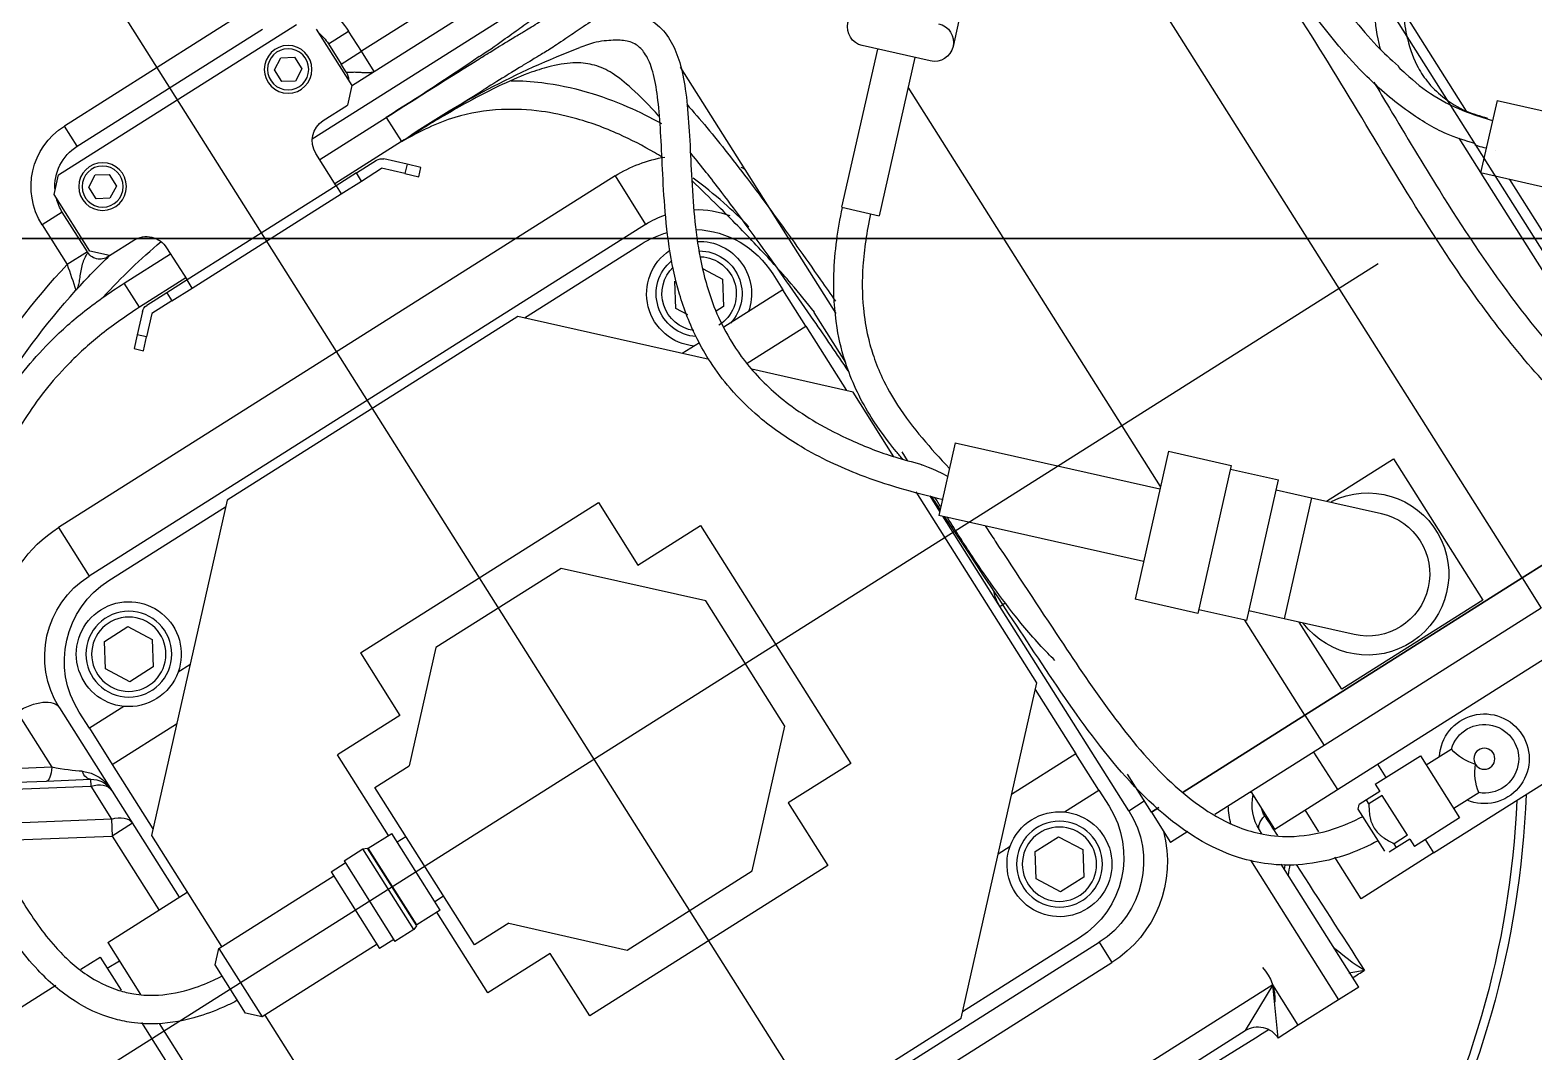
# Model space of a CAD drawing. Header units: millimetres. Extents: x 10462777 to 22643323, y 453826 to 1389191.
# Drawn here: x 11278733.7 to 11279049, y 583263.9 to 583478.1 of the extents above; entities that cross this region are included whole.
import ezdxf

# ---------------------------------------------------------------- set-up
doc = ezdxf.new("R2010")
doc.units = ezdxf.units.MM
doc.header["$LTSCALE"] = 200
doc.header["$MEASUREMENT"] = 0
doc.linetypes.add('CENTER2', pattern=[1.125, 0.75, -0.125, 0.125, -0.125])
doc.linetypes.add('PHANTOM', pattern=[2.5, 1.25, -0.25, 0.25, -0.25, 0.25, -0.25])
doc.layers.get('0').update_dxf_attribs({"linetype": 'CONTINUOUS'})
for name, color, linetype in [('$DDT_AUDIT_GENERATED_(1626)', 7, 'CONTINUOUS'), ('$DDT_AUDIT_GENERATED_(276)', 7, 'CONTINUOUS'), ('$DDT_AUDIT_GENERATED_(77F)', 7, 'CONTINUOUS'), ('$DDT_AUDIT_GENERATED_(7CC)', 7, 'CONTINUOUS'), ('$DDT_AUDIT_GENERATED_(7ED)', 7, 'CONTINUOUS'), ('A290-7329-X315', 7, 'CONTINUOUS'), ('A290-7329-X401', 7, 'CONTINUOUS'), ('A290-7329-X408', 7, 'CONTINUOUS'), ('DV1_DEFAULT', 7, 'CONTINUOUS'), ('DV4_Default', 7, 'CONTINUOUS'), ('LIBRL_A6-BA-12X3', 7, 'CONTINUOUS'), ('LIBRL_A6-BA-6X10', 7, 'CONTINUOUS')]:
    doc.layers.add(name, color=color, linetype=linetype)
doc.layers.add('LAYOUT', color=8, linetype='CONTINUOUS', lineweight=25)

# ---------------------------------------------------------------- blocks, each defined once
blk = doc.blocks.new('A$C1F6A7A18')
at = {"layer": '$DDT_AUDIT_GENERATED_(1626)', "color": 7, "linetype": 'Continuous', "ltscale": 25.4}
for p, q in [((-1149, -190), (-1149, -206.5)), ((-1143, -190), (-1149, -190)), ((-1143, -206.5), (-1143, -190)), ((-1149, -243.5), (-1149, -255)), ((-1143, -255), (-1143, -243.5)), ((-1149, -255), (-1143, -255))]:
    blk.add_line(p, q, dxfattribs=at)
for centre, radius, start, end in [((-1324.79, -182.54), 175.95, 357.5708, 11.372), ((-3932.9, -182.48), 2789.91, 359.84548, 0.32847), ((-464.83, -188.35), 678.17, 178.17003, 180.1393), ((-5057.67, -182.99), 3908.68, 359.89729, 0.19681)]:
    blk.add_arc(centre, radius, start, end, dxfattribs=at)
for points, knots in [([(-1381.95, 39.13), (-1381.66, 36.4), (-1380.62, 29.78), (-1376.68, 19.64), (-1370.58, 10.79), (-1363.72, 3.97), (-1356.52, -1.24), (-1348.87, -5.44), (-1338.37, -9.89), (-1324.3, -13.83), (-1306.82, -16.45), (-1286.09, -17.7), (-1262.28, -17.44), (-1235.52, -16.63), (-1213.29, -17.14), (-1196.07, -19.93), (-1184, -23.79), (-1173.25, -30.05), (-1164.49, -39.17), (-1159.32, -48.9), (-1156.89, -55.37), (-1156.09, -57.76)], [0.0170368, 0.0170368, 0.0170368, 0.0170368, 0.0357319, 0.0643153, 0.0880962, 0.1081491, 0.1296404, 0.1483088, 0.1675116, 0.2072936, 0.2475607, 0.2878062, 0.3485319, 0.409483, 0.4699374, 0.4995087, 0.528191, 0.5560649, 0.5837048, 0.6133102, 0.630318, 0.630318, 0.630318, 0.630318]), ([(-1247.32, -11.02), (-1249.45, -11.07), (-1258.34, -11.27), (-1276.21, -11.7), (-1300.68, -11.26), (-1320.95, -8.45), (-1334.47, -4.66), (-1342.79, -1.64), (-1351.31, 2.52), (-1360.1, 8.6), (-1368.3, 17.15), (-1373.53, 27.23), (-1375.48, 35.23), (-1375.93, 38.52), (-1376, 39.16)], [0.6418335, 0.6418335, 0.6418335, 0.6418335, 0.6561866, 0.7017564, 0.7622496, 0.8211276, 0.839313, 0.8572261, 0.8810005, 0.9032384, 0.9290884, 0.9598134, 0.9782928, 0.9827422, 0.9827422, 0.9827422, 0.9827422]), ([(-1215.15, 20.22), (-1217.34, 18.17), (-1221.44, 14.42), (-1227.79, 8.97), (-1233.35, 4.9), (-1238.1, 2.03), (-1243.08, -0.29), (-1248.2, -1.61), (-1253.34, -1.61), (-1258.02, -0.52), (-1262.7, 1.78), (-1265.16, 3.95), (-1266.41, 5.09)], [0.0433738, 0.0433738, 0.0433738, 0.0433738, 0.1839594, 0.3305406, 0.4405886, 0.5180647, 0.5987651, 0.7057536, 0.7682357, 0.8400691, 0.929255, 1, 1, 1, 1]), ([(-1242.36, -6.18), (-1242.24, -6.15), (-1237.16, -4.52), (-1225.81, 2.28), (-1216.83, 10.15), (-1210.85, 15.95)], [0.311963, 0.311963, 0.311963, 0.311963, 0.3180969, 0.5687714, 0.9587999, 0.9587999, 0.9587999, 0.9587999]), ([(-1247.3, -4.99), (-1247.97, -4.8), (-1248.68, -4.63), (-1251.8, -3.77), (-1254.22, -2.97), (-1258.84, -0.76), (-1261.03, 0.64), (-1264.58, 3.29), (-1266.03, 4.47), (-1267.43, 5.7)], [0.5889633, 0.5889633, 0.5889633, 0.5889633, 0.625, 0.625, 0.75, 0.75, 0.875, 0.875, 0.9667008, 0.9667008, 0.9667008, 0.9667008]), ([(-1271.63, 1.5), (-1271.22, 1.09), (-1270.79, 0.7), (-1270.19, 0.17), (-1270.01, 0.02), (-1269.84, -0.13)], [0.03366503, 0.03366503, 0.03366503, 0.03366503, 0.0625, 0.0625, 0.07396551, 0.07396551, 0.07396551, 0.07396551]), ([(-1269.66, 0.1), (-1267.87, -1.45), (-1264.16, -4.64), (-1255.8, -8.73), (-1246.51, -11.62), (-1237.55, -13.19), (-1229.89, -14.03), (-1220.65, -14.67), (-1209.31, -15.13), (-1196.19, -16.15), (-1184.61, -18.65), (-1175.32, -23.54), (-1168.63, -30.19), (-1163.35, -38.26), (-1157.83, -50.34), (-1153.33, -66.58), (-1150.3, -86.38), (-1148.84, -105.81), (-1148.54, -121.02), (-1148.63, -131.66), (-1148.79, -138.54), (-1148.97, -144.12), (-1149.15, -149.44), (-1149.23, -152.84), (-1149.22, -154.73), (-1149.18, -156.52), (-1149.15, -157.84), (-1149.11, -159.69), (-1149.07, -162.63), (-1149.03, -166.27), (-1149.02, -168.93), (-1149.02, -169.57)], [0, 0, 0, 0, 0.019975, 0.048567, 0.08387, 0.110845, 0.132859, 0.155513, 0.19696, 0.238437, 0.277924, 0.306148, 0.334715, 0.364572, 0.395382, 0.457817, 0.520492, 0.582786, 0.643987, 0.673949, 0.703536, 0.733208, 0.763472, 0.826786, 0.890868, 0.910796, 0.929514, 0.950749, 0.971065, 0.994079, 1, 1, 1, 1]), ([(-1143.04, -166.48), (-1143.04, -165.81), (-1143.05, -163.92), (-1143.09, -160.72), (-1143.14, -157.7), (-1143.2, -155.67), (-1143.22, -154.04), (-1143.22, -152.26), (-1143.15, -149.62), (-1143.03, -145.74), (-1142.85, -140.56), (-1142.67, -133.9), (-1142.53, -123.4), (-1142.74, -108.13), (-1144.04, -88.51), (-1146.86, -68.42), (-1151.84, -48.72), (-1158.84, -33.27), (-1167.1, -22.88), (-1174.82, -16.69), (-1183.9, -12.76), (-1196.83, -9.87), (-1209.85, -9.14), (-1223.25, -8.51), (-1232.47, -7.79), (-1240.91, -6.63), (-1245.07, -5.49), (-1247.28, -4.87)], [0, 0, 0, 0, 0.007378, 0.024331, 0.058648, 0.096405, 0.135972, 0.182449, 0.227806, 0.261024, 0.29319, 0.325221, 0.357689, 0.423678, 0.490932, 0.558597, 0.6259, 0.691917, 0.724374, 0.756482, 0.788696, 0.821405, 0.88719, 0.917499, 0.95409, 0.979437, 1, 1, 1, 1]), ([(-1142.66, -166.69), (-1142.65, -166.58), (-1142.58, -163.89), (-1142.38, -160.19), (-1142.11, -155.54), (-1141.85, -151.94), (-1141.59, -148.72), (-1141.18, -143.74), (-1140.83, -138.54), (-1140.74, -130.4), (-1140.89, -122.41), (-1141.31, -111.59), (-1142.17, -99.01), (-1143.67, -85.49), (-1146.01, -71.62), (-1148.46, -61.85), (-1150.1, -56.76), (-1150.3, -56.16)], [0, 0, 0, 0, 0.0008255, 0.0225664, 0.0413575, 0.0616475, 0.0816584, 0.102278, 0.164878, 0.1950499, 0.2237961, 0.2521587, 0.2816433, 0.3122372, 0.343486, 0.3749829, 0.3791693, 0.3791693, 0.3791693, 0.3791693]), ([(-1382.23, -95.19), (-1382.05, -97.43), (-1381.42, -102.43), (-1378.92, -110.03), (-1374.94, -116.5), (-1369.68, -122.07), (-1363, -126.59), (-1350.64, -131.71), (-1332.89, -134.46), (-1310.66, -135.03), (-1291.74, -135.4), (-1280.36, -135.61), (-1276.33, -135.68)], [0.0153287, 0.0153287, 0.0153287, 0.0153287, 0.0360986, 0.0641866, 0.086917, 0.1057404, 0.1342937, 0.1604683, 0.2283783, 0.2977999, 0.3653055, 0.4024401, 0.4024401, 0.4024401, 0.4024401]), ([(-1282.44, -129.57), (-1283.72, -129.55), (-1293.24, -129.37), (-1309.14, -129.07), (-1330.04, -128.52), (-1345.59, -126.55), (-1357.01, -122.8), (-1363.58, -119.15), (-1368.64, -114.67), (-1372.64, -109.21), (-1375.31, -102.23), (-1376.01, -97.45), (-1376.2, -95.2)], [0.6422871, 0.6422871, 0.6422871, 0.6422871, 0.6541883, 0.7305676, 0.7897237, 0.8481452, 0.8750692, 0.9009874, 0.9172874, 0.9373789, 0.9634494, 0.984533, 0.984533, 0.984533, 0.984533]), ([(-1214.28, -114.97), (-1217.18, -117.7), (-1221.84, -121.86), (-1229.41, -126.57), (-1235.28, -129.08), (-1240.14, -130.51), (-1245.31, -131.44), (-1251.97, -131.76), (-1260.03, -130.98), (-1265.29, -130.06), (-1268.24, -129.49)], [0.0223432, 0.0223432, 0.0223432, 0.0223432, 0.192832, 0.32719, 0.4229292, 0.4903677, 0.5670372, 0.6754396, 0.8184546, 0.9649975, 0.9649975, 0.9649975, 0.9649975]), ([(-1261.48, -136.69), (-1260.75, -136.81), (-1257.26, -137.33), (-1251.44, -137.74), (-1244.5, -137.38), (-1237.87, -136.23), (-1229.81, -133.56), (-1222.02, -129.21), (-1215.09, -123.97), (-1211.82, -120.94), (-1210.03, -119.22)], [0.0690446, 0.0690446, 0.0690446, 0.0690446, 0.1080573, 0.256336, 0.3544458, 0.4513078, 0.5815931, 0.7564092, 0.8674543, 0.9771444, 0.9771444, 0.9771444, 0.9771444]), ([(-1314.08, -132.28), (-1313.39, -132.45), (-1309.33, -133.37), (-1302.29, -134.39), (-1293.75, -135.03), (-1285.43, -135.33), (-1279.96, -135.36), (-1276.73, -135.34), (-1276.66, -135.34)], [0.079345, 0.079345, 0.079345, 0.079345, 0.0888757, 0.1353126, 0.1743395, 0.2050195, 0.2490274, 0.2499441, 0.2499441, 0.2499441, 0.2499441]), ([(-1269.62, -130.62), (-1268.24, -131.37), (-1266.93, -132.18), (-1265.32, -133.37), (-1264.92, -133.69), (-1264.55, -134.02)], [0, 0, 0, 0, 0.25, 0.25, 0.3398179, 0.3398179, 0.3398179, 0.3398179]), ([(-1148.8, -139.52), (-1148.99, -139.12), (-1149.91, -137.34), (-1152.33, -133.92), (-1156.53, -131.31), (-1161.52, -130.82), (-1166.27, -131.72), (-1171.51, -133.72), (-1177.53, -136.78), (-1184.32, -140.6), (-1191.73, -144.82), (-1199.62, -148.82), (-1206.82, -151.57), (-1213.53, -153.25), (-1220.3, -154.1), (-1229.07, -153.73), (-1237.68, -151.44), (-1245.64, -147.85), (-1252.74, -143.61), (-1259.33, -138.74), (-1262.9, -135.39), (-1264.48, -133.9)], [0.2432917, 0.2432917, 0.2432917, 0.2432917, 0.253326, 0.2895435, 0.3508449, 0.3990532, 0.4458548, 0.4986428, 0.5545317, 0.6086421, 0.6593666, 0.7041225, 0.743803, 0.7670951, 0.7957682, 0.830883, 0.8755997, 0.9034823, 0.9365095, 0.9761243, 1, 1, 1, 1]), ([(-1174.31, -135.26), (-1178.43, -134.58), (-1187.68, -133.37), (-1203.19, -132.11), (-1216.4, -131.37), (-1224.05, -131.03), (-1225.89, -130.96)], [0.2846074, 0.2846074, 0.2846074, 0.2846074, 0.3369775, 0.3937089, 0.4493235, 0.4667393, 0.4667393, 0.4667393, 0.4667393]), ([(-1273.12, -134.12), (-1268.31, -138.7), (-1261.06, -145.38), (-1248.79, -153.21), (-1238.6, -157.48), (-1230.04, -159.48), (-1223.04, -160.04), (-1215.44, -159.71), (-1206.77, -157.97), (-1197.24, -154.37), (-1188.6, -149.95), (-1181.08, -145.66), (-1174.52, -141.97), (-1168.84, -139.1), (-1164.14, -137.31), (-1160.6, -136.82), (-1158.42, -137.31), (-1156.99, -138.23), (-1155.77, -139.41), (-1154.24, -141.85), (-1152.93, -144.76), (-1152.42, -147.23), (-1152.3, -147.85)], [0, 0, 0, 0, 0.087133, 0.153465, 0.205278, 0.246804, 0.280654, 0.308328, 0.360151, 0.415442, 0.474164, 0.534482, 0.597084, 0.663871, 0.733686, 0.798755, 0.851624, 0.880801, 0.906355, 0.945344, 0.988412, 1, 1, 1, 1]), ([(-1239.65, -136.48), (-1235.36, -136.61), (-1225.11, -136.96), (-1209.17, -137.74), (-1194.65, -138.78), (-1186.29, -139.66), (-1183.18, -140.05)], [0.5150552, 0.5150552, 0.5150552, 0.5150552, 0.5548001, 0.6105436, 0.6674652, 0.7038148, 0.7038148, 0.7038148, 0.7038148]), ([(-1225.45, -135.92), (-1222.91, -136.18), (-1216.94, -136.9), (-1207.35, -138.57), (-1197.41, -140.72), (-1190.97, -142.25), (-1188.49, -142.91)], [0.5117521, 0.5117521, 0.5117521, 0.5117521, 0.5553405, 0.6145549, 0.6718377, 0.707258, 0.707258, 0.707258, 0.707258]), ([(-1202.98, -137.95), (-1200.63, -138.46), (-1195.66, -139.71), (-1190.72, -141.38), (-1188.15, -142.37)], [0.75068081, 0.75068081, 0.75068081, 0.75068081, 0.77381959, 0.79965765, 0.79965765, 0.79965765, 0.79965765]), ([(-1173.3, -141.51), (-1170.39, -142.03), (-1165.68, -143.05), (-1160.49, -144.8), (-1157.1, -146.98), (-1154.46, -150.07), (-1152.51, -154.31), (-1151.07, -159.64), (-1150.13, -165.37), (-1149.47, -172.28), (-1149.07, -180.57), (-1149.02, -186.23), (-1149, -190)], [0.7446881, 0.7446881, 0.7446881, 0.7446881, 0.7834979, 0.8128629, 0.83853, 0.8613873, 0.8848267, 0.9015896, 0.924133, 0.9437519, 0.9684783, 1, 1, 1, 1]), ([(-1150.49, -163.74), (-1151.63, -161.93), (-1154.8, -157.55), (-1160.68, -151.52), (-1167.75, -146.1), (-1172.58, -143.17), (-1174.9, -141.9)], [0.0834417, 0.0834417, 0.0834417, 0.0834417, 0.1028351, 0.132367, 0.1598371, 0.1841706, 0.1841706, 0.1841706, 0.1841706]), ([(-1181, -145.5), (-1180.43, -145.78), (-1177.37, -147.33), (-1171.52, -150.74), (-1164.77, -155.93), (-1158.87, -162.04), (-1154.01, -168.94), (-1149.86, -178.59), (-1149.29, -185.51), (-1149, -190)], [0.8238927, 0.8238927, 0.8238927, 0.8238927, 0.8298544, 0.8556558, 0.8862621, 0.9075915, 0.932943, 0.9629656, 1, 1, 1, 1]), ([(-1282.77, -315.22), (-1282.71, -316.06), (-1282.43, -318.9), (-1281.21, -325.11), (-1278.53, -331.57), (-1275.16, -336.3), (-1270.74, -340.78), (-1264.08, -344.88), (-1253.77, -347.88), (-1242.08, -348.52), (-1231.04, -347.72), (-1222.14, -346.19), (-1214.05, -343.92), (-1205.59, -340.55), (-1195.64, -335.17), (-1184.81, -327.98), (-1175.41, -320.96), (-1168.18, -314.51), (-1162.32, -308.47), (-1155.9, -300.32), (-1149.46, -289.07), (-1145.39, -277.14), (-1143.32, -265.14), (-1143.1, -258.93), (-1143, -255)], [0.0179049, 0.0179049, 0.0179049, 0.0179049, 0.0269953, 0.0493379, 0.0848564, 0.1104451, 0.130195, 0.1801828, 0.2445215, 0.3338851, 0.4142991, 0.4742162, 0.5200553, 0.5789476, 0.6368144, 0.6911002, 0.7418366, 0.7663527, 0.795116, 0.8309605, 0.875111, 0.9299095, 0.9626456, 1, 1, 1, 1]), ([(-1149, -255), (-1149.1, -258.76), (-1149.31, -264.69), (-1151.31, -276.02), (-1155.21, -287.17), (-1161.32, -297.58), (-1167.36, -305.09), (-1172.89, -310.7), (-1179.82, -316.8), (-1188.88, -323.5), (-1199.19, -330.3), (-1208.48, -335.26), (-1216.22, -338.31), (-1223.53, -340.34), (-1231.5, -341.71), (-1241.49, -342.47), (-1251.89, -342.03), (-1260.86, -339.66), (-1266.58, -336.35), (-1270.23, -332.8), (-1273.03, -329.04), (-1275.36, -323.69), (-1276.44, -318.36), (-1276.7, -315.9), (-1276.75, -315.23)], [0, 0, 0, 0, 0.0377127, 0.0703518, 0.1243354, 0.167568, 0.2026719, 0.2308262, 0.2555948, 0.307569, 0.3630598, 0.4216176, 0.480853, 0.5271913, 0.5874723, 0.6685725, 0.7592567, 0.8247261, 0.8757098, 0.8953708, 0.918836, 0.951994, 0.9732429, 0.9809528, 0.9809528, 0.9809528, 0.9809528])]:
    blk.add_open_spline(points, degree=3, knots=knots, dxfattribs=at)
at = {"layer": '$DDT_AUDIT_GENERATED_(1626)', "color": 7, "linetype": 'CENTER2', "ltscale": 25.4}
blk.add_open_spline([(-1273.04, 2.96), (-1273.04, 2.96), (-1273.04, 2.96), (-1273.04, 2.96)], degree=3, dxfattribs=at)
at = {"layer": '$DDT_AUDIT_GENERATED_(1626)', "color": 7, "linetype": 'Continuous', "ltscale": 25.4}
for points in [[(-1274.06, -135.32), (-1273.29, -135.31), (-1272.53, -135.3), (-1271.77, -135.29)], [(-1274.49, -135.71), (-1273.4, -135.73), (-1272.32, -135.75), (-1271.23, -135.77)], [(-1143.03, -167.96), (-1143.02, -167.08), (-1143.04, -166.27), (-1143.05, -165.51)]]:
    blk.add_open_spline(points, degree=3, dxfattribs=at)
at = {"layer": '$DDT_AUDIT_GENERATED_(276)', "color": 7, "linetype": 'Continuous', "ltscale": 25.4}
for radius, start, end in [(147.5, 130.9056, 131.7753), (146.5, 130.9407, 131.3357)]:
    blk.add_arc((-1280, -225), radius, start, end, dxfattribs=at)
at = {"layer": '$DDT_AUDIT_GENERATED_(77F)', "color": 7, "linetype": 'Continuous', "ltscale": 25.4}
for p, q in [((-1351.8, 2.18), (-1279.83, 2.18)), ((-1262.87, 2.18), (-1238.02, 2.18)), ((-1340.98, -2.18), (-1275.48, -2.18)), ((-1275.31, -2.18), (-1266.82, -2.18)), ((-1351.8, -3.67), (-1351.8, -40.25)), ((-1351.8, -40.25), (-1351.8, -3.67)), ((-1368.6, -96.68), (-1368.6, -37.68)), ((-1359.3, -40.25), (-1359.3, -94.1)), ((-1351.8, -40.25), (-1359.3, -40.25)), ((-1351.8, -40.25), (-1351.8, -94.1)), ((-1351.8, -94.1), (-1351.8, -40.25)), ((-1351.8, -40.25), (-1164.59, -40.25)), ((-1390.6, -86.71), (-1390.6, -47.64)), ((-1316.3, -49.68), (-1351.3, -49.68)), ((-1351.3, -49.68), (-1351.3, -84.68)), ((-1316.3, -66.29), (-1316.3, -49.68)), ((-1351.3, -84.68), (-1334.68, -84.68)), ((-1390.6, -86.71), (-1390.6, -104.68)), ((-1387.3, -86.71), (-1390.6, -86.71)), ((-1368.6, -86.71), (-1371.9, -86.71)), ((-1359.3, -94.1), (-1359.3, -121.19)), ((-1351.8, -94.1), (-1359.3, -94.1)), ((-1351.8, -94.1), (-1351.8, -124.29)), ((-1351.8, -94.1), (-1328.23, -94.1)), ((-1351.8, -124.29), (-1351.8, -94.1)), ((-1295.1, -94.1), (-1196.08, -94.1)), ((-1359.3, -96.68), (-1368.6, -96.68)), ((-1368.6, -112.18), (-1368.6, -96.68)), ((-1390.6, -104.68), (-1380.32, -104.68)), ((-1373.99, -104.68), (-1368.6, -104.68)), ((-1368.6, -112.18), (-1359.3, -112.18)), ((-1359.3, -127.86), (-1359.3, -132.18)), ((-1351.8, -132.18), (-1359.3, -132.18)), ((-1351.8, -130.36), (-1351.8, -132.18)), ((-1351.8, -132.18), (-1351.8, -130.36)), ((-1351.8, -132.18), (-1342.37, -132.18)), ((-1228.11, -132.18), (-1167.04, -132.18)), ((-1367, -188.96), (-1316.04, -138)), ((-1316.04, -138), (-1268.67, -138)), ((-1259.97, -138), (-1243.96, -138)), ((-1243.96, -138), (-1228.55, -153.42)), ((-1342, -139), (-1346, -139)), ((-1342, -139), (-1333, -139)), ((-1342, -147.57), (-1342, -139)), ((-1317.04, -139), (-1333, -139)), ((-1333, -139), (-1333, -154.96)), ((-1227, -139), (-1242.96, -139)), ((-1227, -153.54), (-1227, -139)), ((-1227, -139), (-1218, -139)), ((-1218, -139), (-1218, -153.64)), ((-1214, -139), (-1218, -139)), ((-1366, -159), (-1366, -187.96)), ((-1222.07, -159.89), (-1193, -188.96)), ((-1218, -159.72), (-1218, -163.96)), ((-1194, -187.96), (-1194, -159)), ((-1342, -163.96), (-1342, -161.01)), ((-1309.5, -180), (-1309.5, -195.5)), ((-1250.5, -180), (-1309.5, -180)), ((-1250.5, -195.5), (-1250.5, -180)), ((-1367, -261.04), (-1367, -188.96)), ((-1317.5, -209.47), (-1295.53, -187.5)), ((-1295.53, -187.5), (-1264.47, -187.5)), ((-1264.47, -187.5), (-1242.5, -209.47)), ((-1193, -188.96), (-1193, -261.04)), ((-1309.5, -195.5), (-1325, -195.5)), ((-1325, -195.5), (-1325, -254.5)), ((-1235, -195.5), (-1250.5, -195.5)), ((-1235, -254.5), (-1235, -195.5)), ((-1317.5, -240.53), (-1317.5, -209.47)), ((-1242.5, -209.47), (-1242.5, -240.53)), ((-1299.53, -258.5), (-1317.5, -240.53)), ((-1242.5, -240.53), (-1260.47, -258.5)), ((-1325, -254.5), (-1309.5, -254.5)), ((-1309.5, -254.5), (-1309.5, -270)), ((-1235, -254.5), (-1250.5, -254.5)), ((-1250.5, -254.5), (-1250.5, -270)), ((-1299.53, -258.5), (-1299.53, -267)), ((-1260.47, -267), (-1260.47, -258.5)), ((-1193, -261.04), (-1243.96, -312)), ((-1194, -291), (-1194, -262.04)), ((-1299.53, -267), (-1260.47, -267)), ((-1287.4, -267), (-1287.4, -269.2)), ((-1272.6, -269.2), (-1272.6, -267)), ((-1309.5, -270), (-1289.5, -270)), ((-1270.5, -270), (-1250.5, -270)), ((-1218, -286.04), (-1218, -288.99)), ((-1227, -311), (-1227, -295.04)), ((-1218, -302.43), (-1218, -311)), ((-1288.5, -312), (-1316.04, -312)), ((-1243.96, -312), (-1271.5, -312)), ((-1258, -331.7), (-1258, -312)), ((-1227, -311), (-1242.96, -311)), ((-1218, -311), (-1227, -311)), ((-1218, -311), (-1214, -311)), ((-1278.11, -331.7), (-1302, -331.7)), ((-1258, -331.7), (-1270.89, -331.7)), ((-1262.54, -334.7), (-1262.54, -331.7))]:
    blk.add_line(p, q, dxfattribs=at)
for centre, radius, start, end in [((-1346, -159), 20, 90, 180), ((-1214, -159), 20, 34.8565, 90), ((-1350.71, -154.29), 11, 37.6385, 322.3615), ((-1209.29, -154.29), 11, 30.4937, 142.3615), ((-1350.71, -154.29), 11, 322.3615, 37.6385), ((-1214, -159), 20, 0, 17.2679), ((-1209.29, -154.29), 11, 217.6385, 358.351), ((-1209.29, -295.71), 11, 217.6385, 142.3615), ((-1209.29, -295.71), 11, 142.3615, 217.6385), ((-1214, -291), 20, 270, 0)]:
    blk.add_arc(centre, radius, start, end, dxfattribs=at)
at = {"layer": '$DDT_AUDIT_GENERATED_(7CC)', "color": 7, "linetype": 'Continuous', "ltscale": 25.4}
for p, q in [((-1385, -71.95), (-1385, -78.18)), ((-1374.2, -78.18), (-1374.2, -71.97)), ((-1387.3, -78.18), (-1387.3, -89.38)), ((-1371.9, -78.18), (-1387.3, -78.18)), ((-1371.9, -89.38), (-1371.9, -78.18)), ((-1385.5, -89.38), (-1387.3, -89.38)), ((-1385.5, -89.38), (-1385.5, -92.68)), ((-1384.55, -89.38), (-1384.55, -92.68)), ((-1384.55, -89.38), (-1374.65, -89.38)), ((-1374.65, -89.38), (-1374.65, -92.68)), ((-1371.9, -89.38), (-1373.7, -89.38)), ((-1373.7, -89.38), (-1373.7, -92.68)), ((-1385.5, -92.68), (-1384.55, -92.68)), ((-1385.5, -92.68), (-1385.5, -94.48)), ((-1374.65, -92.68), (-1373.7, -92.68)), ((-1374.4, -95.18), (-1373.7, -94.48)), ((-1373.7, -92.68), (-1373.7, -94.48)), ((-1384.8, -95.18), (-1374.4, -95.18)), ((-1289.5, -269.2), (-1270.5, -269.2)), ((-1289.5, -269.2), (-1289.5, -275)), ((-1270.5, -275), (-1270.5, -269.2)), ((-1289.65, -275.15), (-1290, -276)), ((-1290, -276), (-1270, -276)), ((-1290, -276), (-1290, -280.7)), ((-1270.35, -275.15), (-1289.65, -275.15)), ((-1289.5, -275), (-1270.5, -275)), ((-1270, -276), (-1270.35, -275.15)), ((-1270, -280.7), (-1270, -276)), ((-1270, -280.7), (-1290, -280.7)), ((-1289.5, -280.7), (-1289.5, -284.2)), ((-1270.5, -284.2), (-1270.5, -280.7)), ((-1270.5, -284.2), (-1289.5, -284.2)), ((-1288.5, -284.2), (-1288.5, -312.7)), ((-1271.5, -312.7), (-1271.5, -284.2)), ((-1288.5, -312.7), (-1286, -315.2)), ((-1271.5, -312.7), (-1288.5, -312.7)), ((-1286, -315.2), (-1274, -315.2)), ((-1274, -315.2), (-1271.5, -312.7)), ((-1276, -334.7), (-1300.25, -334.7)), ((-1259.75, -334.7), (-1267.94, -334.7)), ((-1259.75, -339.51), (-1259.75, -334.7)), ((-1259.75, -363.7), (-1259.75, -345.69))]:
    blk.add_line(p, q, dxfattribs=at)
blk.add_circle((-1379.6, -67.18), 2.2, dxfattribs=at)
for centre, radius, start, end in [((-1379.6, -67.18), 9.4, 305.0624, 234.9376), ((-1379.6, -67.18), 7.2, 318.4122, 221.5878), ((-1386.79, -61.27), 10.83, 279.5914, 311.5909), ((-1372.42, -61.29), 10.82, 228.3851, 260.4325)]:
    blk.add_arc(centre, radius, start, end, dxfattribs=at)
blk.add_open_spline([(-1374.65, -92.68), (-1375.02, -92.91), (-1375.4, -93.14), (-1376.19, -93.57), (-1376.59, -93.76), (-1377.41, -94.09), (-1377.83, -94.23), (-1378.48, -94.37), (-1378.69, -94.41), (-1379.14, -94.46), (-1379.37, -94.47), (-1380.04, -94.48), (-1380.48, -94.43), (-1381.13, -94.28), (-1381.35, -94.22), (-1381.78, -94.09), (-1381.99, -94.01), (-1382.61, -93.76), (-1383.01, -93.57), (-1383.79, -93.15), (-1384.17, -92.92), (-1384.55, -92.68)], degree=3, knots=[0, 0, 0, 0, 0.125, 0.125, 0.25, 0.25, 0.375, 0.375, 0.4375, 0.4375, 0.5, 0.5, 0.625, 0.625, 0.6875, 0.6875, 0.75, 0.75, 0.875, 0.875, 1, 1, 1, 1], dxfattribs=at)
at = {"layer": '$DDT_AUDIT_GENERATED_(7ED)', "color": 7, "linetype": 'Continuous', "ltscale": 25.4}
for p, q in [((-1264.36, 8.77), (-1295.47, 39.88)), ((-1306.51, 28.85), (-1275.39, -2.26)), ((-1264.36, 8.77), (-1275.39, -2.26)), ((-1314, -68.59), (-1324.61, -57.98)), ((-1314, -68.59), (-1332.39, -86.97)), ((-1308.63, -73.96), (-1314, -68.59)), ((-1328.5, -93.83), (-1307.14, -72.48)), ((-1299.86, -79.76), (-1307.14, -72.48)), ((-1342.99, -76.37), (-1332.39, -86.97)), ((-1188.81, -76.51), (-1193.91, -81.6)), ((-1299.29, -79.2), (-1321.78, -101.68)), ((-1289.75, -88.74), (-1299.29, -79.2)), ((-1332.39, -86.97), (-1327.01, -92.35)), ((-1193.91, -87.26), (-1183.58, -97.58)), ((-1289.75, -88.74), (-1312.23, -111.23)), ((-1191.57, -89.59), (-1215.61, -113.63)), ((-1328.5, -93.83), (-1321.21, -101.12)), ((-1264.36, -125.58), (-1295.47, -94.47)), ((-1209.96, -119.29), (-1185.92, -95.25)), ((-1321.78, -101.68), (-1312.23, -111.23)), ((-1306.51, -105.5), (-1275.39, -136.61)), ((-1209.96, -119.29), (-1215.61, -113.63)), ((-1264.36, -125.58), (-1275.39, -136.61))]:
    blk.add_line(p, q, dxfattribs=at)
for centre, radius, start, end in [((-1333.8, -67.18), 17, 5.8101, 265.1192), ((-1333.8, -67.18), 13, 45, 225), ((-1191.08, -84.43), 4, 45, 225), ((-1180.75, -94.75), 4, 225, 45)]:
    blk.add_arc(centre, radius, start, end, dxfattribs=at)
at = {"layer": 'A290-7329-X315', "color": 7, "linetype": 'Continuous', "ltscale": 25.4}
blk.add_arc((-1393.55, -139.73), 10, 79.6932, 124.9693, dxfattribs=at)
at = {"layer": 'A290-7329-X401', "color": 7, "linetype": 'Continuous', "ltscale": 25.4}
for p, q in [((-1359.62, -112.18), (-1359.3, -112.49)), ((-1406, -115), (-1375.54, -115)), ((-1406, -115), (-1406, -120)), ((-1368.01, -115), (-1367.03, -115)), ((-1371.39, -120), (-1406, -120)), ((-1406, -120), (-1406, -130)), ((-1406, -135), (-1396, -130)), ((-1406, -130), (-1396, -130)), ((-1406, -130), (-1406, -135)), ((-1396, -130), (-1401, -140)), ((-1396, -130), (-1396, -161.71)), ((-1349, -136), (-1349, -132.18)), ((-1298.34, -136), (-1298.34, -134.64)), ((-1349, -136), (-1276.01, -136)), ((-1274.78, -136), (-1270.96, -136)), ((-1262.18, -136), (-1260.01, -136)), ((-1237.91, -136), (-1225.45, -136)), ((-1401, -161.71), (-1401, -140)), ((-1133.5, -187), (-1133.5, -143)), ((-1128.5, -143), (-1128.5, -187)), ((-1138.5, -205.5), (-1138.5, -148)), ((-1374, -273), (-1374, -156)), ((-1369, -156), (-1374, -156)), ((-1369, -294), (-1369, -156)), ((-1179, -156), (-1191, -156)), ((-1191, -156), (-1191, -294)), ((-1179, -156), (-1179, -294)), ((-1133.5, -192.58), (-1133.5, -187)), ((-1133.5, -187), (-1128.5, -187)), ((-1128.5, -187), (-1123.5, -187)), ((-1128.5, -192), (-1128.5, -187)), ((-1123.5, -192), (-1123.5, -187)), ((-1130.5, -192), (-1128.5, -192)), ((-1123.5, -192), (-1128.5, -192)), ((-1113.5, -248), (-1113.5, -202)), ((-1108.5, -202), (-1108.5, -248)), ((-1113.5, -248), (-1108.5, -248)), ((-1133.34, -258), (-1133.54, -258)), ((-1133.34, -258), (-1123.5, -258)), ((-1133.34, -258), (-1133.34, -263)), ((-1123.5, -258), (-1123.5, -263)), ((-1123.5, -263), (-1133.34, -263)), ((-1179, -294), (-1191, -294)), ((-1211, -314), (-1258, -314)), ((-1239.67, -314), (-1239.67, -319)), ((-1236.61, -317.23), (-1239.67, -319)), ((-1228.44, -317.23), (-1236.61, -317.23)), ((-1236.61, -317.23), (-1223.37, -340.15)), ((-1227.17, -316.5), (-1228.44, -317.23)), ((-1216.34, -338.18), (-1228.44, -317.23)), ((-1222.55, -324.5), (-1227.17, -316.5)), ((-1239.67, -319), (-1258, -319)), ((-1227.07, -340.82), (-1239.67, -319)), ((-1214.97, -337.63), (-1222.55, -324.5)), ((-1207, -322), (-1220.72, -322)), ((-1220.72, -322), (-1212.31, -336.57))]:
    blk.add_line(p, q, dxfattribs=at)
for centre, radius, start, end in [((-1280, -225), 195.5, 124.4529, 232.8372), ((-1280, -225), 193.64, 124.8315, 232.7011), ((-1386.69, -78.85), 37.35, 242.9471, 255.3855), ((-1654.56, -27021.1), 26910.15, 89.409642, 89.465831), ((-17141.22, -287.76), 15738.52, 0.628947, 0.639446), ((-1431.71, -126.06), 31.3, 20.4059, 26.4413), ((-1654.56, -27021.1), 26910.15, 89.383761, 89.394156), ((-1367.03, -105), 10, 270, 314.1504), ((-1365.07, -107.7), 4.81, 269.2504, 289.8671), ((-1367.03, -105), 15, 286.4024, 301.0274), ((-1349, -156), 25, 107.6372, 180), ((-1207, -156), 28, 56.4102, 58.3084), ((-1406, -140), 5, 0, 90), ((-17141.22, -287.76), 15738.52, 0.453745, 0.554084), ((-1349, -156), 20, 90, 180), ((-1211, -156), 20, 30.8397, 52.5828), ((-1207, -156), 28, 0, 23.0555), ((-1211, -156), 20, 0, 13.2438), ((-1123.5, -202), 15, 0, 90), ((-1130.5, -195), 3, 90, 123.5573), ((-1123.5, -202), 10, 71.8051, 90), ((-1275, -225), 136.5, 345.0245, 352.0845), ((-1123.5, -248), 15, 270, 0), ((-1123.5, -248), 10, 297.6679, 0), ((-1280, -225), 146.5, 344.4219, 348.4239), ((-1133.54, -255), 3, 170.4225, 270), ((-1123.5, -248), 10, 270, 288.1949), ((-1280, -225), 146.5, 321.8281, 344.4219), ((-1280, -225), 151.5, 321.8281, 345.4737), ((-1086.51, -468.26), 210.53, 102.8523, 104.4033), ((-1211, -294), 20, 270, 0), ((-1207, -294), 28, 270, 0), ((-1231.16, -322.07), 8.07, 38.1732, 92.4267), ((-1231.5, -319), 5, 30, 90)]:
    blk.add_arc(centre, radius, start, end, dxfattribs=at)
for centre, major_axis, ratio, start_param, end_param in [((-1367.03, -110), (0, 5), 0.437714, 3.141593, 4.188021), ((-1396, -119.99), (5, 0), 0.999149, 1.59445, 1.623935), ((-1298.34, -128), (8.5, 0), 0.941176, 4.712389, 5.125746), ((-1239.67, -319), (0, 5), 0.654654, 5.073756, 6.283185), ((-1231.5, -319), (0, 5), 0.654654, 5.073756, 6.283185), ((-1211, -322), (0, -8), 0.5, 1.570796, 3.141593), ((-1222.84, -314), (4.33, 2.5), 0.441494, 3.141593, 4.006114), ((-1218.22, -322), (-7.81, 7.9), 0.162153, 0.749022, 1.411896), ((-1218.22, -322), (4.33, 2.5), 0.27735, 2.018629, 3.141593)]:
    blk.add_ellipse(centre, major_axis=major_axis, ratio=ratio, start_param=start_param, end_param=end_param, dxfattribs=at)
for points, knots in [([(-1133.5, -187), (-1133.5, -187.05), (-1133.5, -187.11), (-1133.49, -187.22), (-1133.48, -187.27), (-1133.45, -187.43), (-1133.42, -187.54), (-1133.3, -187.87), (-1133.18, -188.09), (-1132.88, -188.56), (-1132.71, -188.8), (-1132.34, -189.3), (-1132.14, -189.56), (-1131.77, -190.09), (-1131.59, -190.36), (-1131.27, -190.87), (-1131.13, -191.11), (-1130.95, -191.42), (-1130.89, -191.52), (-1130.79, -191.69), (-1130.75, -191.76), (-1130.62, -191.94), (-1130.56, -192), (-1130.5, -192)], [0, 0, 0, 0, 0.03125, 0.03125, 0.0625, 0.0625, 0.125, 0.125, 0.25, 0.25, 0.375, 0.375, 0.5, 0.5, 0.625, 0.625, 0.75, 0.75, 0.8125, 0.8125, 0.875, 0.875, 1, 1, 1, 1]), ([(-1133.54, -258), (-1133.54, -258), (-1133.56, -258.02), (-1133.6, -258.12), (-1133.63, -258.19), (-1133.71, -258.37), (-1133.76, -258.48), (-1133.89, -258.73), (-1133.97, -258.88), (-1134.25, -259.35), (-1134.49, -259.7), (-1135.06, -260.4), (-1135.39, -260.75), (-1136.08, -261.41), (-1136.44, -261.72), (-1137.12, -262.3), (-1137.45, -262.57), (-1137.89, -262.96), (-1138.02, -263.08), (-1138.27, -263.34), (-1138.39, -263.47), (-1138.58, -263.72), (-1138.66, -263.84), (-1138.76, -264.03), (-1138.79, -264.09), (-1138.83, -264.18), (-1138.84, -264.22), (-1138.86, -264.28), (-1138.87, -264.31), (-1138.88, -264.34)], [0, 0, 0, 0, 0.0625, 0.0625, 0.125, 0.125, 0.1875, 0.1875, 0.25, 0.25, 0.375, 0.375, 0.5, 0.5, 0.625, 0.625, 0.75, 0.75, 0.8125, 0.8125, 0.875, 0.875, 0.9375, 0.9375, 0.96875, 0.96875, 0.984375, 0.984375, 1, 1, 1, 1])]:
    blk.add_open_spline(points, degree=3, knots=knots, dxfattribs=at)
at = {"layer": 'A290-7329-X408', "color": 7, "linetype": 'Continuous', "ltscale": 25.4}
for p, q in [((-1157.16, -190.84), (-1155.74, -189.43)), ((-1155.04, -192.96), (-1157.16, -190.84)), ((-1155.74, -189.43), (-1153.62, -191.55)), ((-1153.62, -191.55), (-1155.04, -192.96)), ((-1153.62, -191.55), (-1150.09, -195.09)), ((-1155.04, -192.96), (-1151.5, -196.5)), ((-1133.5, -192.5), (-1136.5, -195.5)), ((-1119.5, -192.5), (-1133.5, -192.5)), ((-1151.5, -201.5), (-1151.5, -196.5)), ((-1149.5, -201.5), (-1149.5, -196.5)), ((-1136.5, -201.5), (-1136.5, -195.5)), ((-1116.5, -254.5), (-1116.5, -195.5)), ((-1151.5, -201.5), (-1149.5, -201.5)), ((-1151.5, -206.5), (-1151.5, -201.5)), ((-1149.5, -201.5), (-1149.5, -206.5)), ((-1151.5, -243.5), (-1151.5, -206.5)), ((-1149.5, -206.5), (-1151.5, -206.5)), ((-1149.5, -206.5), (-1149.5, -243.5)), ((-1149.5, -206.5), (-1141.5, -206.5)), ((-1151.5, -248.5), (-1151.5, -243.5)), ((-1151.5, -243.5), (-1149.5, -243.5)), ((-1149.5, -243.5), (-1149.5, -248.5)), ((-1141.5, -243.5), (-1149.5, -243.5)), ((-1149.5, -248.5), (-1151.5, -248.5)), ((-1151.5, -248.5), (-1151.5, -253.5)), ((-1149.5, -248.5), (-1149.5, -253.5)), ((-1136.5, -254.5), (-1136.5, -248.5)), ((-1151.5, -253.5), (-1155.04, -257.04)), ((-1150.09, -254.91), (-1153.62, -258.45)), ((-1136.5, -254.5), (-1133.5, -257.5)), ((-1119.5, -257.5), (-1116.5, -254.5)), ((-1157.16, -259.16), (-1155.04, -257.04)), ((-1153.62, -258.45), (-1155.74, -260.57)), ((-1155.04, -257.04), (-1153.62, -258.45)), ((-1133.5, -257.5), (-1119.5, -257.5)), ((-1155.74, -260.57), (-1157.16, -259.16))]:
    blk.add_line(p, q, dxfattribs=at)
for centre, radius, start, end in [((-1151.5, -196.5), 2, 0, 45), ((-1151.5, -196.5), 0.002, 0, 45), ((-1141.5, -201.5), 5, 270, 0), ((-1141.5, -248.5), 5, 0, 90), ((-1151.5, -253.5), 0.002, 315, 0), ((-1151.5, -253.5), 2, 315, 0)]:
    blk.add_arc(centre, radius, start, end, dxfattribs=at)
at = {"layer": 'DV4_Default', "color": 1, "linetype": 'CENTER2', "ltscale": 25.4}
for p, q in [((-1409.93, 0), (54.05, 0)), ((-1280, -30.56), (-1280, -433.89)), ((-1494.65, -225), (-971.26, -225))]:
    blk.add_line(p, q, dxfattribs=at)
at = {"layer": 'LIBRL_A6-BA-12X3', "color": 7, "linetype": 'Continuous', "ltscale": 25.4}
for p, q in [((-1350.71, -148.52), (-1355.71, -151.4)), ((-1345.71, -151.4), (-1350.71, -148.52)), ((-1209.29, -148.52), (-1214.29, -151.4)), ((-1205.33, -150.8), (-1209.29, -148.52)), ((-1355.71, -151.4), (-1355.71, -157.18)), ((-1345.71, -157.18), (-1345.71, -151.4)), ((-1214.29, -151.4), (-1214.29, -153.19)), ((-1355.71, -157.18), (-1350.71, -160.06)), ((-1350.71, -160.06), (-1345.71, -157.18)), ((-1209.29, -160.06), (-1204.29, -157.18)), ((-1211.72, -158.66), (-1209.29, -160.06)), ((-1209.29, -289.94), (-1214.29, -292.82)), ((-1204.29, -292.82), (-1209.29, -289.94)), ((-1214.29, -292.82), (-1214.29, -298.6)), ((-1204.29, -298.6), (-1204.29, -292.82)), ((-1214.29, -298.6), (-1209.29, -301.48)), ((-1209.29, -301.48), (-1204.29, -298.6))]:
    blk.add_line(p, q, dxfattribs=at)
for centre, radius in [((-1350.71, -154.29), 9), ((-1350.71, -154.29), 7.79), ((-1209.29, -295.71), 9), ((-1209.29, -295.71), 7.79)]:
    blk.add_circle(centre, radius, dxfattribs=at)
for radius, start, end in [(9, 32.6958, 165.4328), (7.79, 34.7255, 180), (9, 216.1794, 353.0751), (7.79, 220.7079, 348.2892)]:
    blk.add_arc((-1209.29, -154.29), radius, start, end, dxfattribs=at)
at = {"layer": 'LIBRL_A6-BA-6X10', "color": 7, "linetype": 'Continuous', "ltscale": 25.4}
for p, q in [((-1124.94, -199.5), (-1126.39, -202)), ((-1122.06, -199.5), (-1124.94, -199.5)), ((-1120.61, -202), (-1122.06, -199.5)), ((-1126.39, -202), (-1124.94, -204.5)), ((-1124.94, -204.5), (-1122.06, -204.5)), ((-1122.06, -204.5), (-1120.61, -202)), ((-1124.94, -245.5), (-1126.39, -248)), ((-1122.06, -245.5), (-1124.94, -245.5)), ((-1120.61, -248), (-1122.06, -245.5)), ((-1126.39, -248), (-1124.94, -250.5)), ((-1122.06, -250.5), (-1120.61, -248)), ((-1124.94, -250.5), (-1122.06, -250.5))]:
    blk.add_line(p, q, dxfattribs=at)
for centre, radius in [((-1123.5, -202), 5), ((-1123.5, -202), 4.31), ((-1123.5, -248), 5), ((-1123.5, -248), 4.31)]:
    blk.add_circle(centre, radius, dxfattribs=at)
blk = doc.blocks.new('A$C7DA30AB0')
at = {"layer": 'DV1_DEFAULT', "color": 1, "linetype": 'CENTER2', "ltscale": 7}
for p, q in [((5992.89, 3025.99, 0), (0, 3025.99, 0)), ((59.09, 3025.99, 0), (6051.98, 3025.99, 0))]:
    blk.add_line(p, q, dxfattribs=at)
at = {"layer": 'LAYOUT', "color": 6, "linetype": 'PHANTOM'}
blk.add_circle((3030.45, 3025.99, 0), 2693.02, dxfattribs=at)

msp = doc.modelspace()

# ---------------------------------------------------------------- block references
at = {"ltscale": 10}
msp.add_blockref('A$C7DA30AB0', (11276684.40366, 580408.4363, 0), dxfattribs=at)
at = {"xscale": -1, "rotation": 302.2848237538398}
msp.add_blockref('A$C1F6A7A18', (11278358.49284, 584527.58293, 8.6), dxfattribs=at)

doc.saveas('drawing.dxf')
